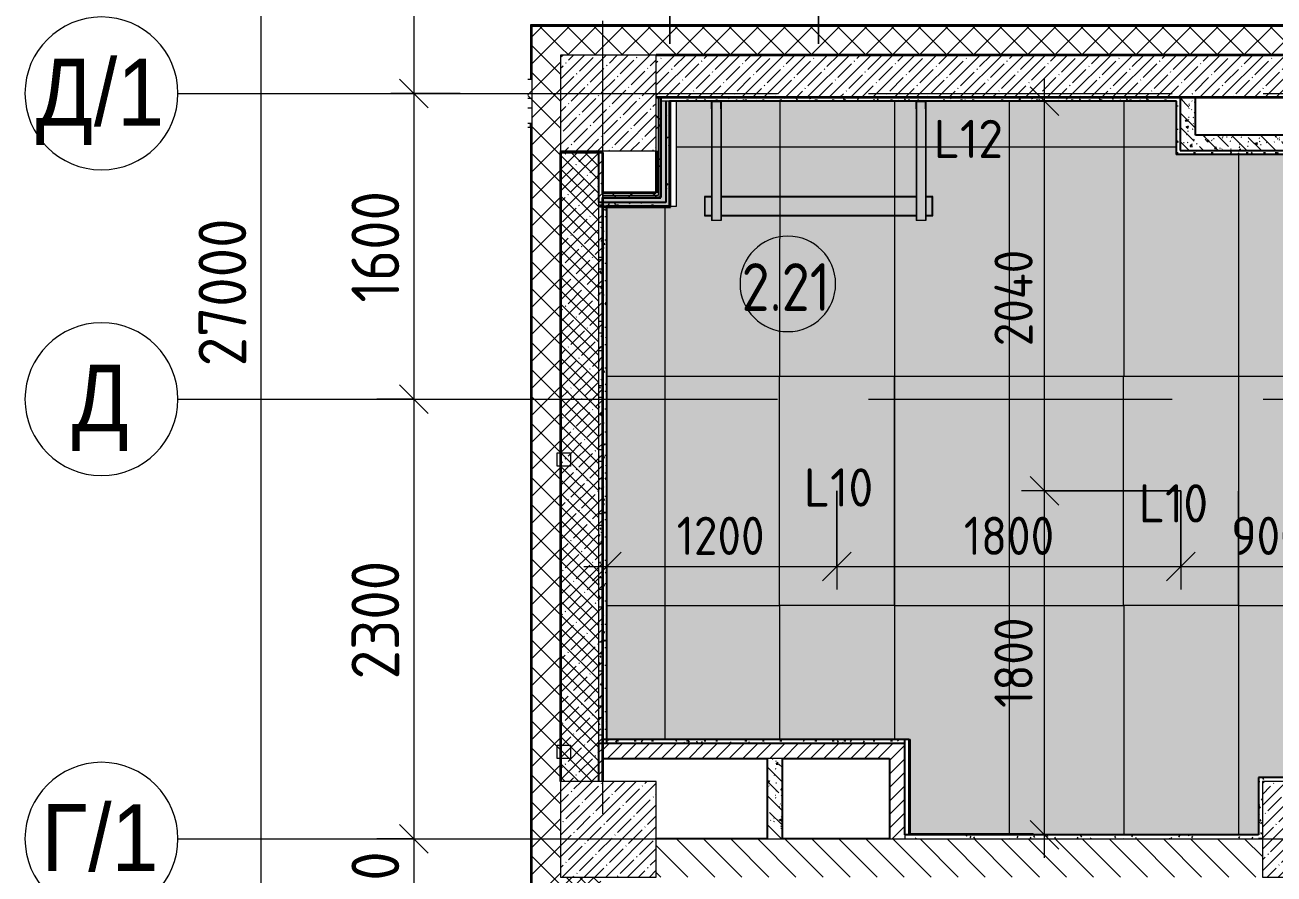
# Model space of a CAD drawing. Header units: millimetres. Extents: x -2911 to 185522, y -8553 to 29000.
# Drawn here: x -2911 to 3621, y 10916 to 15358 of the extents above; entities that cross this region are included whole.
import ezdxf

# ---------------------------------------------------------------- set-up
doc = ezdxf.new("R2010")
doc.units = ezdxf.units.MM
doc.linetypes.add('ADSK_Штрих_ш2 п1', pattern=[300, 200, -100])
doc.linetypes.add('Осевая', pattern=[3175, 635, -476.25, 1587.5, -476.25])
for name, color, linetype, lineweight in [('A-ANNO-DIMS', 7, 'Continuous', 9), ('A-ANNO-DIMS-100', 7, 'Continuous', 9), ('A-AREA-IDEN', 7, 'Continuous', 9), ('A-CLNG-PATT', 7, 'Continuous', 9), ('A-DETL-1', 7, 'ADSK_Штрих_ш2 п1', 9), ('A-GLAZ', 7, 'Continuous', 9), ('A-GLAZ-1', 7, 'Continuous', 13), ('A-WALL', 7, 'Continuous', 9), ('E-LITE-EQPM-IDEN', 7, 'Continuous', 9), ('I-WALL', 7, 'Continuous', 9), ('S-COLS', 7, 'Continuous', 9), ('Оси', 7, 'Continuous', 9), ('Оси-1', 7, 'Continuous', 20), ('Оси-2', 7, 'Осевая', 9)]:
    doc.layers.add(name, color=color, linetype=linetype, lineweight=lineweight)
for name, color, linetype, lineweight, true_color in [('A-ANNO-NOTE', 1, 'Continuous', 9, 0xff0000), ('A-CLNG-1', 7, 'Continuous', 9, 0xc0c0c0), ('A-WALL-1', 7, 'Continuous', 25, 0x3c3c3c), ('A-WALL-2', 7, 'Continuous', 13, 0x3c3c3c), ('A-WALL-3', 7, 'Continuous', 35, 0x3c3c3c), ('A-WALL-FNSH-1', 7, 'Continuous', 9, 0x3c3c3c), ('A-WALL-FNSH-2', 7, 'Continuous', 13, 0x3c3c3c), ('E-LITE-EQPM-1', 1, 'Continuous', 9, 0xff0000)]:
    doc.layers.add(name, color=color, linetype=linetype, lineweight=lineweight, true_color=true_color)
doc.styles.add('Arial', font='arial.ttf', dxfattribs={"width": 0.9, "height": 350})
doc.styles.add('GOST Common', font='GOST_Common.ttf', dxfattribs={"height": 200})
doc.styles.add('GOST Common_1', font='GOST_Common.ttf', dxfattribs={"width": 0.9, "height": 250})
doc.styles.add('ISOCPEUR', font='isocpeur.ttf', dxfattribs={"width": 0.9, "height": 250})
doc.styles.add('ISOCPEUR_2', font='isocpeur.ttf', dxfattribs={"width": 0.9, "height": 200})
doc.dimstyles.new('ISO-2_0_0_9К_Средний_округл2', dxfattribs={"dimscale": 304.8, "dimtxt": 199.196235, "dimasz": 0.492126, "dimexe": 0.393701, "dimexo": 0, "dimgap": 0, "dimtad": 1, "dimdec": 0, "dimrnd": 10, "dimzin": 0, "dimdsep": 46, "dimtxsty": 'ISOCPEUR_2', "dimblk1": 'OBLIQUE', "dimblk2": 'OBLIQUE', "dimsah": 1, "dimcen": 0.09, "dimdle": 0.393701, "dimazin": 0, "dimtfac": 1, "dimtdec": 4, "dimtix": 1, "dimtmove": 0, "dimatfit": 3, "dimfxl": 1, "dimtvp": 1, "dimtolj": 1, "dimtzin": 0, "dimarcsym": 2})
doc.dimstyles.new('ISO-2_5_0_9К_БОЛЬШОЙ', dxfattribs={"dimscale": 304.8, "dimtxt": 248.995294, "dimasz": 0.492126, "dimexe": 0.393701, "dimexo": 0.984252, "dimgap": 0, "dimtad": 1, "dimdec": 0, "dimrnd": 10, "dimzin": 0, "dimdsep": 46, "dimtxsty": 'ISOCPEUR', "dimblk1": 'OBLIQUE', "dimblk2": 'OBLIQUE', "dimsah": 1, "dimcen": 0.09, "dimdle": 0.393701, "dimazin": 0, "dimtfac": 1, "dimtdec": 4, "dimtix": 1, "dimtmove": 0, "dimatfit": 3, "dimfxl": 1, "dimtvp": 1, "dimtolj": 1, "dimtzin": 0, "dimarcsym": 2})
doc.dimstyles.new('ISO-2_5_0_9К_БОЛЬШОЙ_1', dxfattribs={"dimscale": 304.8, "dimtxt": 248.995294, "dimasz": 0.492126, "dimexe": 0.393701, "dimexo": 0.984252, "dimgap": 0, "dimtad": 1, "dimdec": 0, "dimrnd": 10, "dimzin": 0, "dimdsep": 46, "dimtxsty": 'ISOCPEUR', "dimblk1": 'OBLIQUE', "dimblk2": 'OBLIQUE', "dimsah": 1, "dimcen": 0.09, "dimdle": 0.393701, "dimazin": 0, "dimtfac": 1, "dimtdec": 4, "dimtix": 1, "dimtmove": 2, "dimatfit": 3, "dimfxl": 1, "dimtvp": 1, "dimtolj": 1, "dimtzin": 0, "dimarcsym": 2})
pattern_1 = [(45, (0, 0), (-57.02463, 57.02463), []), (45, (57.025, 0), (-57.02463, 57.02463), [100.806, -20.161, 3.353, -16.808])]
pattern_2 = [(45, (0, 0), (-70.7107, 70.7107), []), (135, (0, 0), (-70.7107, -70.7107), [])]
pattern_3 = [(45, (0, 0), (-35.35534, 35.35534), [])]
pattern_4 = [(135, (0, 0), (-75.43415, -75.43415), [106.68, -17.78, 3.556, -17.78]), (135, (0, 75.39), (-75.43415, -75.43415), []), (50, (0, 0), (127.5292, -11.1576), [13.335, -146.685]), (355, (0, 0), (-24.6697, 133.74), [10.668, -117.348]), (100.451, (10.63, -0.93), (102.8597, 122.5818), [11.333, -124.663]), (46.184, (0, 35.56), (189.7552, -29.4304), [20.002, -220.027]), (96.636, (15.81, 33.1), (166.1822, 173.1996), [17, -186.995]), (351.184, (0, 35.56), (166.184, 173.1976), [16.002, -176.022]), (21, (17.78, 26.67), (106.1303, -71.586), [13.335, -146.685]), (326, (17.78, 26.67), (43.2619, 128.9318), [10.668, -117.348]), (71.451, (26.62, 20.7), (149.392, 57.3451), [11.333, -124.663]), (37.5, (0, 0), (2.16223, 59.18836), [3.353, -112.573, 3.353, -115.773, -117.792]), (37.5, (0, 0), (2.16223, 59.18836), [-235.052, 3.353, -114.44]), (7.5, (0, 0), (46.77386, 70.12615), [3.353, -64.567, 3.353, -109.906, -44.894]), (7.5, (0, 0), (46.77386, 70.12615), [-181.178, 3.353, -41.542]), (327.5, (-39.65, 0), (94.91367, -4.0101), [3.353, -41.097, 3.353, -135.331, -184.023]), (327.5, (-39.65, 0), (94.91367, -4.0101), [-183.134, 3.353, -180.67]), (317.5, (-57.43, 0), (103.69057, 17.7988), [3.353, -54.432, 3.353, -88.748, -130.683]), (317.5, (-57.43, 0), (103.69057, 17.7988), [-149.885, 3.353, -127.33])]
pattern_5 = [(0, (0, 0), (121.92, 30.48), [10.058, -81.382, 10.058, -81.382, -487.68]), (0, (0, 0), (121.92, 30.48), [-182.88, 10.058, -172.822, 10.058, -81.382, -213.36]), (0, (0, 0), (121.92, 30.48), [-457.2, 10.058, -50.902, 10.058, -142.342]), (120, (45.72, 15.24), (-87.356454, 90.34582), [10.058, -81.382, 10.058, -81.382, -487.68]), (120, (45.72, 15.24), (-87.356454, 90.34582), [-182.88, 10.058, -172.822, 10.058, -81.382, -213.36]), (120, (45.72, 15.24), (-87.356454, 90.34582), [-457.2, 10.058, -50.902, 10.058, -142.342]), (240, (60.96, 76.2), (-34.563546, -120.82582), [10.058, -81.382, 10.058, -81.382, -487.68]), (240, (60.96, 76.2), (-34.563546, -120.82582), [-182.88, 10.058, -172.822, 10.058, -81.382, -213.36]), (240, (60.96, 76.2), (-34.563546, -120.82582), [-457.2, 10.058, -50.902, 10.058, -142.342])]
pattern_6 = [(45, (0, 0), (-106.066, 106.066), []), (135, (0, 0), (-106.066, -106.066), [])]

# ---------------------------------------------------------------- blocks, each defined once
blk = doc.blocks.new('BSC_Колонна _Прямоугольная - 500х500-V11-План расстановки осветительного оборудования 2 этажа в осях 1-12')
at = {"layer": 'S-COLS'}
h = blk.add_hatch(dxfattribs=at)
h.set_pattern_fill('FP_17', color=256, style=0, pattern_type=2)
h.set_pattern_definition([(45, (-140, -14950), (-57.02463, 57.02463), []), (45, (-82.975, -14950), (-57.02463, 57.02463), [100.806, -20.161, 3.353, -16.808])])
h.paths.add_polyline_path([(-250, -250), (250, -250), (250, 250), (-250, 250), (-250, -113.6)])
for p, q in [((250, 250), (-250, 250)), ((-250, 250), (-250, -250)), ((250, -250), (250, 250)), ((-250, -250), (250, -250))]:
    blk.add_line(p, q, dxfattribs=at)
blk = doc.blocks.new('BSC_Колонна _Прямоугольная - 500х500-V33-План расстановки осветительного оборудования 2 этажа в осях 1-12')
at = {"layer": 'S-COLS'}
h = blk.add_hatch(dxfattribs=at)
h.set_pattern_fill('FP_39', color=256, style=0, pattern_type=2)
h.set_pattern_definition([(45, (-3810, -11150), (-57.0246, 57.0246), []), (45, (-3752.975, -11150), (-57.0246, 57.0246), [100.806, -20.161, 3.353, -16.808])])
h.paths.add_polyline_path([(-250, -250), (250, -250), (250, 250), (-250, 250)])
for p, q in [((250, 250), (-250, 250)), ((-250, 250), (-250, -250)), ((250, -250), (250, 250)), ((-250, -250), (250, -250))]:
    blk.add_line(p, q, dxfattribs=at)
blk = doc.blocks.new('120_Окно_СКБ_1Ст - 120_Окно_СКБ_1Ст_1600х2500_h_ 2-22959204-План расстановки осветительного оборудования 2 этажа в осях 1-12')
at = {"layer": 'A-GLAZ-1'}
for p, q in [((-800, -127), (-800, -57)), ((-800, -57), (-730, -57)), ((-730, -57), (-730, -127)), ((730, -127), (730, -57)), ((730, -57), (800, -57)), ((800, -57), (800, -127)), ((-730, -127), (-800, -127)), ((800, -127), (730, -127))]:
    blk.add_line(p, q, dxfattribs=at)
blk = doc.blocks.new('BSC_Колонна _Прямоугольная - 500х500-V36-План расстановки осветительного оборудования 2 этажа в осях 1-12')
at = {"layer": 'S-COLS'}
h = blk.add_hatch(dxfattribs=at)
h.set_pattern_fill('FP_43', color=256, style=0, pattern_type=2)
h.set_pattern_definition([(45, (-140, -11150), (-57.0246, 57.0246), []), (45, (-82.975, -11150), (-57.0246, 57.0246), [100.806, -20.161, 3.353, -16.808])])
h.paths.add_polyline_path([(-250, -250), (250, -250), (250, 250), (-250, 250), (-250, 23.9)])
for p, q in [((250, 250), (-250, 250)), ((-250, 250), (-250, -250)), ((250, -250), (250, 250)), ((-250, -250), (250, -250))]:
    blk.add_line(p, q, dxfattribs=at)
blk = doc.blocks.new('E220 IP40 _школа доски 1195-100 IP40 аналог 1-36_ - V1-E0-00270-60000-4001839 _ V2-A0-PR00-00_2_0017_25 _Призма стандарт_-V47-План расстановки осветительного оборудования 2 этажа в осях 1-12')
at = {"layer": 'E-LITE-EQPM-1'}
for p, q in [((679.4, 14920), (679.4, 14959)), ((681.4, 14958), (681.4, 14920)), ((681.4, 14958), (727.4, 14958)), ((727.4, 14920), (727.4, 14958)), ((729.4, 14959), (729.4, 14920)), ((1749.4, 14920), (1749.4, 14959)), ((1751.4, 14958), (1751.4, 14920)), ((1751.4, 14958), (1797.4, 14958)), ((1797.4, 14920), (1797.4, 14958)), ((1799.4, 14959), (1799.4, 14920)), ((679.4, 14920), (679.4, 14335)), ((679.4, 14920), (681.4, 14920)), ((681.4, 14920), (681.4, 14335)), ((727.4, 14920), (727.4, 14335)), ((727.4, 14920), (729.4, 14920)), ((729.4, 14920), (729.4, 14335)), ((1749.4, 14920), (1749.4, 14335)), ((1749.4, 14920), (1751.4, 14920)), ((1751.4, 14920), (1751.4, 14335)), ((1797.4, 14920), (1797.4, 14335)), ((1797.4, 14920), (1799.4, 14920)), ((1799.4, 14920), (1799.4, 14335)), ((679.4, 14460), (641.9, 14460)), ((641.9, 14460), (641.9, 14360)), ((679.4, 14458), (644.9, 14458)), ((644.9, 14458), (644.9, 14362)), ((644.9, 14362), (644.9, 14458)), ((644.9, 14458), (679.4, 14458)), ((1749.4, 14460), (729.4, 14460)), ((1749.4, 14458), (729.4, 14458)), ((729.4, 14458), (1749.4, 14458)), ((1836.9, 14460), (1799.4, 14460)), ((1833.9, 14458), (1799.4, 14458)), ((1799.4, 14458), (1833.9, 14458)), ((1833.9, 14362), (1833.9, 14458)), ((1833.9, 14458), (1833.9, 14362)), ((1836.9, 14360), (1836.9, 14460)), ((641.9, 14360), (679.4, 14360)), ((644.9, 14362), (679.4, 14362)), ((679.4, 14362), (644.9, 14362)), ((681.4, 14335), (679.4, 14335)), ((727.4, 14335), (681.4, 14335)), ((729.4, 14335), (727.4, 14335)), ((729.4, 14362), (1749.4, 14362)), ((1749.4, 14362), (729.4, 14362)), ((729.4, 14360), (1749.4, 14360)), ((1751.4, 14335), (1749.4, 14335)), ((1797.4, 14335), (1751.4, 14335)), ((1799.4, 14335), (1797.4, 14335)), ((1799.4, 14362), (1833.9, 14362)), ((1833.9, 14362), (1799.4, 14362)), ((1799.4, 14360), (1836.9, 14360))]:
    blk.add_line(p, q, dxfattribs=at)
blk = doc.blocks.new('Ось сетки - D8-29747960-План расстановки осветительного оборудования 2 этажа в осях 1-12')
at = {"layer": 'Оси-1'}
for start, end in [(360, 180), (180, 360)]:
    blk.add_arc((0, 0), 4, start, end, dxfattribs=at)
blk = doc.blocks.new('DIMBLOCK16-План расстановки осветительного оборудования 2 этажа в осях 1-12')
at = {"layer": 'A-ANNO-DIMS-100', "lineweight": 20}
for p, q in [((-877.2, 17000), (-952.2, 17075)), ((-877.2, 17000), (-802.2, 16925)), ((-877.2, 15000), (-952.2, 15075)), ((-877.2, 15000), (-802.2, 14925))]:
    blk.add_line(p, q, dxfattribs=at)
at = {"layer": 'A-ANNO-DIMS-100'}
for p, q in [((-1071.2, 17000), (-757.2, 17000)), ((-877.2, 17000), (-1071.2, 17000)), ((-877.2, 17000), (-877.2, 15000)), ((-635.9, 15000), (-997.2, 15000)), ((-877.2, 15000), (-635.9, 15000))]:
    blk.add_line(p, q, dxfattribs=at)
at = {"layer": 'A-ANNO-DIMS-100', "color": 0, "insert": (-1203.8, 15684), "char_height": 250, "width": 758.478, "attachment_point": 1, "rotation": 90, "line_spacing_factor": 1.149209, "style": 'ISOCPEUR'}
blk.add_mtext('2000', dxfattribs=at)
blk = doc.blocks.new('_Oblique')
at = {"color": 0, "linetype": 'ByBlock', "lineweight": -2}
blk.add_line((-0.5, -0.5), (0.5, 0.5), dxfattribs=at)
blk = doc.blocks.new('DIMBLOCK17-План расстановки осветительного оборудования 2 этажа в осях 1-12')
at = {"layer": 'A-ANNO-DIMS-100', "lineweight": 20}
for p, q in [((-877.2, 15000), (-952.2, 15075)), ((-877.2, 15000), (-802.2, 14925)), ((-877.2, 13400), (-952.2, 13475)), ((-877.2, 13400), (-802.2, 13325))]:
    blk.add_line(p, q, dxfattribs=at)
at = {"layer": 'A-ANNO-DIMS-100'}
for p, q in [((-635.9, 15000), (-997.2, 15000)), ((-877.2, 15000), (-877.2, 13400)), ((-877.2, 15000), (-635.9, 15000)), ((-1071.2, 13400), (-757.2, 13400)), ((-877.2, 13400), (-1071.2, 13400))]:
    blk.add_line(p, q, dxfattribs=at)
at = {"layer": 'A-ANNO-DIMS-100', "color": 0, "insert": (-1203.8, 13905.5), "char_height": 250, "width": 706.764, "attachment_point": 1, "rotation": 90, "line_spacing_factor": 1.149209, "style": 'ISOCPEUR'}
blk.add_mtext('1600', dxfattribs=at)
blk = doc.blocks.new('DIMBLOCK18-План расстановки осветительного оборудования 2 этажа в осях 1-12')
at = {"layer": 'A-ANNO-DIMS-100', "lineweight": 20}
for p, q in [((-877.2, 11100), (-952.2, 11175)), ((-877.2, 11100), (-802.2, 11025)), ((-877.2, 10500), (-952.2, 10575)), ((-877.2, 10500), (-802.2, 10425))]:
    blk.add_line(p, q, dxfattribs=at)
at = {"layer": 'A-ANNO-DIMS-100'}
for p, q in [((-1071.2, 11100), (-757.2, 11100)), ((-877.2, 11100), (-1071.2, 11100)), ((-877.2, 11100), (-877.2, 10500)), ((-774.2, 10500), (-997.2, 10500)), ((-877.2, 10500), (-774.2, 10500))]:
    blk.add_line(p, q, dxfattribs=at)
at = {"layer": 'A-ANNO-DIMS-100', "color": 0, "insert": (-1203.8, 10563), "char_height": 250, "width": 568.858, "attachment_point": 1, "rotation": 90, "line_spacing_factor": 1.149209, "style": 'ISOCPEUR'}
blk.add_mtext('600', dxfattribs=at)
blk = doc.blocks.new('DIMBLOCK22-План расстановки осветительного оборудования 2 этажа в осях 1-12')
at = {"layer": 'A-ANNO-DIMS-100'}
for p, q in [((-1677.2, 27120), (-1677.2, -120)), ((-1871.2, 27000), (-1557.2, 27000)), ((-1677.2, 27000), (-1871.2, 27000)), ((-1871.2, 0), (-1557.2, 0)), ((-1677.2, 0), (-1871.2, 0))]:
    blk.add_line(p, q, dxfattribs=at)
at = {"layer": 'A-ANNO-DIMS-100', "lineweight": 20}
for p, q in [((-1677.2, 27000), (-1752.2, 27075)), ((-1677.2, 27000), (-1602.2, 26925)), ((-1677.2, 0), (-1752.2, 75)), ((-1677.2, 0), (-1602.2, -75))]:
    blk.add_line(p, q, dxfattribs=at)
at = {"layer": 'A-ANNO-DIMS-100', "color": 0, "insert": (-2003.8, 13572), "char_height": 250, "width": 948.097, "attachment_point": 1, "rotation": 90, "line_spacing_factor": 1.149209, "style": 'ISOCPEUR'}
blk.add_mtext('27000', dxfattribs=at)
blk = doc.blocks.new('Марка_Помещения - Номер-25198446-План расстановки осветительного оборудования 2 этажа в осях 1-12')
at = {"layer": 'A-AREA-IDEN'}
for start, end in [(360, 180), (180, 360)]:
    blk.add_arc((0, 0), 2.5, start, end, dxfattribs=at)
blk = doc.blocks.new('DIMBLOCK84-План расстановки осветительного оборудования 2 этажа в осях 1-12')
at = {"layer": 'A-ANNO-DIMS-100'}
for p, q in [((461, 15259), (461, 15652.7)), ((1239.4, 15260), (1239.4, 15652.7)), ((341, 15532.7), (1359.4, 15532.7)), ((461, 15532.7), (461, 15259)), ((1239.4, 15532.7), (1239.4, 15260))]:
    blk.add_line(p, q, dxfattribs=at)
at = {"layer": 'A-ANNO-DIMS-100', "lineweight": 20}
for p, q in [((461, 15532.7), (536, 15607.7)), ((1239.4, 15532.7), (1314.4, 15607.7)), ((461, 15532.7), (386, 15457.7)), ((1239.4, 15532.7), (1164.4, 15457.7))]:
    blk.add_line(p, q, dxfattribs=at)
at = {"layer": 'A-ANNO-DIMS-100', "color": 0, "insert": (613.2, 15859.3), "char_height": 250, "width": 568.858, "attachment_point": 1, "line_spacing_factor": 1.149209, "style": 'ISOCPEUR'}
blk.add_mtext('780', dxfattribs=at)
blk = doc.blocks.new('DIMBLOCK115-План расстановки осветительного оборудования 2 этажа в осях 1-12')
at = {"layer": 'A-ANNO-DIMS-100', "lineweight": 20}
for p, q in [((-877.2, 13400), (-952.2, 13475)), ((-877.2, 13400), (-802.2, 13325)), ((-877.2, 11100), (-952.2, 11175)), ((-877.2, 11100), (-802.2, 11025))]:
    blk.add_line(p, q, dxfattribs=at)
at = {"layer": 'A-ANNO-DIMS-100'}
for p, q in [((-877.2, 13520), (-877.2, 10980)), ((-1071.2, 13400), (-757.2, 13400)), ((-877.2, 13400), (-1071.2, 13400)), ((-1071.2, 11100), (-757.2, 11100)), ((-877.2, 11100), (-1071.2, 11100))]:
    blk.add_line(p, q, dxfattribs=at)
at = {"layer": 'A-ANNO-DIMS-100', "color": 0, "insert": (-1203.8, 11934), "char_height": 250, "width": 758.478, "attachment_point": 1, "rotation": 90, "line_spacing_factor": 1.149209, "style": 'ISOCPEUR'}
blk.add_mtext('2300', dxfattribs=at)
blk = doc.blocks.new('DIMBLOCK146-План расстановки осветительного оборудования 2 этажа в осях 1-12')
at = {"layer": 'A-ANNO-DIMS-100', "lineweight": 20}
for p, q in [((2420, 12920), (2345, 12995)), ((2420, 12920), (2495, 12845)), ((2420, 11121), (2345, 11196)), ((2420, 11121), (2495, 11046))]:
    blk.add_line(p, q, dxfattribs=at)
at = {"layer": 'A-ANNO-DIMS-100'}
for p, q in [((3134.2, 12920), (2300, 12920)), ((2420, 11001), (2420, 12920)), ((2420, 12920), (3134.2, 12920)), ((2313.9, 11121), (2540, 11121)), ((2420, 11121), (2313.9, 11121))]:
    blk.add_line(p, q, dxfattribs=at)
at = {"layer": 'A-ANNO-DIMS-100', "color": 0, "insert": (2158.7, 11784.9), "char_height": 200, "width": 565.411, "attachment_point": 1, "rotation": 90, "line_spacing_factor": 1.149209, "style": 'ISOCPEUR_2'}
blk.add_mtext('1800', dxfattribs=at)
blk = doc.blocks.new('DIMBLOCK147-План расстановки осветительного оборудования 2 этажа в осях 1-12')
at = {"layer": 'A-ANNO-DIMS-100', "lineweight": 20}
for p, q in [((2420, 14959), (2345, 15034)), ((2420, 14959), (2495, 14884)), ((2420, 12920), (2345, 12995)), ((2420, 12920), (2495, 12845))]:
    blk.add_line(p, q, dxfattribs=at)
at = {"layer": 'A-ANNO-DIMS-100'}
for p, q in [((2420, 12920), (2420, 15079)), ((2313.9, 14959), (2540, 14959)), ((2420, 14959), (2313.9, 14959)), ((3134.2, 12920), (2300, 12920)), ((2420, 12920), (3134.2, 12920))]:
    blk.add_line(p, q, dxfattribs=at)
at = {"layer": 'A-ANNO-DIMS-100', "color": 0, "insert": (2158.7, 13677.1), "char_height": 200, "width": 629.767, "attachment_point": 1, "rotation": 90, "line_spacing_factor": 1.149209, "style": 'ISOCPEUR_2'}
blk.add_mtext('2040', dxfattribs=at)
blk = doc.blocks.new('DIMBLOCK148-План расстановки осветительного оборудования 2 этажа в осях 1-12')
at = {"layer": 'A-ANNO-DIMS-100'}
for p, q in [((1334.2, 12920), (1334.2, 12403.9)), ((1334.2, 12523.9), (1334.2, 12920)), ((131, 12630), (131, 12403.9)), ((131, 12523.9), (131, 12630)), ((11, 12523.9), (1334.2, 12523.9))]:
    blk.add_line(p, q, dxfattribs=at)
at = {"layer": 'A-ANNO-DIMS-100', "lineweight": 20}
for p, q in [((131, 12523.9), (206, 12598.9)), ((1334.2, 12523.9), (1409.2, 12598.9)), ((131, 12523.9), (56, 12448.9)), ((1334.2, 12523.9), (1259.2, 12448.9))]:
    blk.add_line(p, q, dxfattribs=at)
at = {"layer": 'A-ANNO-DIMS-100', "color": 0, "insert": (497, 12785.2), "char_height": 200, "width": 565.411, "attachment_point": 1, "line_spacing_factor": 1.149209, "style": 'ISOCPEUR_2'}
blk.add_mtext('1200', dxfattribs=at)
blk = doc.blocks.new('DIMBLOCK149-План расстановки осветительного оборудования 2 этажа в осях 1-12')
at = {"layer": 'A-ANNO-DIMS-100'}
for p, q in [((1334.2, 12920), (1334.2, 12403.9)), ((1334.2, 12523.9), (1334.2, 12920)), ((3134.2, 12920), (3134.2, 12403.9)), ((3134.2, 12523.9), (3134.2, 12920)), ((1334.2, 12523.9), (3134.2, 12523.9))]:
    blk.add_line(p, q, dxfattribs=at)
at = {"layer": 'A-ANNO-DIMS-100', "lineweight": 20}
for p, q in [((1334.2, 12523.9), (1409.2, 12598.9)), ((3134.2, 12523.9), (3209.2, 12598.9)), ((1334.2, 12523.9), (1259.2, 12448.9)), ((3134.2, 12523.9), (3059.2, 12448.9))]:
    blk.add_line(p, q, dxfattribs=at)
at = {"layer": 'A-ANNO-DIMS-100', "color": 0, "insert": (1998.6, 12785.2), "char_height": 200, "width": 565.411, "attachment_point": 1, "line_spacing_factor": 1.149209, "style": 'ISOCPEUR_2'}
blk.add_mtext('1800', dxfattribs=at)
blk = doc.blocks.new('DIMBLOCK150-План расстановки осветительного оборудования 2 этажа в осях 1-12')
at = {"layer": 'A-ANNO-DIMS-100'}
for p, q in [((3134.2, 12920), (3134.2, 12403.9)), ((3134.2, 12523.9), (3134.2, 12920)), ((4039, 12630), (4039, 12403.9)), ((4039, 12523.9), (4039, 12630)), ((3134.2, 12523.9), (4159, 12523.9))]:
    blk.add_line(p, q, dxfattribs=at)
at = {"layer": 'A-ANNO-DIMS-100', "lineweight": 20}
for p, q in [((3134.2, 12523.9), (3209.2, 12598.9)), ((4039, 12523.9), (4114, 12598.9)), ((3134.2, 12523.9), (3059.2, 12448.9)), ((4039, 12523.9), (3964, 12448.9))]:
    blk.add_line(p, q, dxfattribs=at)
at = {"layer": 'A-ANNO-DIMS-100', "color": 0, "insert": (3397, 12785.2), "char_height": 200, "width": 455.087, "attachment_point": 1, "line_spacing_factor": 1.149209, "style": 'ISOCPEUR_2'}
blk.add_mtext('900', dxfattribs=at)

msp = doc.modelspace()

# ---------------------------------------------------------------- hatches: boundary and pattern name
at = {"layer": 'A-ANNO-NOTE'}
for points in [[(3374.0493, 11121), (3539, 11121), (3539, 11421), (4039, 11421), (4039, 14679.7038), (3109, 14679.7038), (3109, 14959), (494, 14959), (494, 14409), (465, 14409), (465, 14405), (131, 14405), (131, 11621), (1711, 11621), (1711, 11121), (2155.5947, 11121)], [(1034.1864, 12319.9547), (1034.1864, 13520.5601), (1634.1864, 13520.5601), (1634.1864, 12319.9547)], [(2834.1864, 12319.9547), (2834.1864, 13520.5601), (3434.1864, 13520.5601), (3434.1864, 12319.9547), (3374.0493, 12319.9547)]]:
    msp.add_hatch(color=256, dxfattribs=at).paths.add_polyline_path(points)
at = {"layer": 'A-CLNG-PATT'}
h = msp.add_hatch(dxfattribs=at)
h.set_pattern_fill('FP_57', color=256, style=0, pattern_type=2)
h.set_pattern_definition([(89.995, (4036.85, 14720.3), (-600, 0.05), []), (179.995, (4036.8, 14720.3), (-0.1, -1200), [])])
h.paths.add_polyline_path([(3374.0493, 11121), (3539, 11121), (3539, 11421), (4039, 11421), (4039, 14679.7038), (3109, 14679.7038), (3109, 14959), (494, 14959), (494, 14409), (465, 14409), (465, 14405), (131, 14405), (131, 11621), (1711, 11621), (1711, 11121), (2155.5947, 11121)])
h.paths.add_polyline_path([(2834.1864, 12319.9547), (2834.1864, 13520.5601), (3434.1864, 13520.5601), (3434.1864, 12319.9547), (3374.0493, 12319.9547)])
h.paths.add_polyline_path([(1034.1864, 12319.9547), (1034.1864, 13520.5601), (1634.1864, 13520.5601), (1634.1864, 12319.9547)])
at = {"layer": 'A-WALL'}
h = msp.add_hatch(dxfattribs=at)
h.set_pattern_fill('FP_12', color=256, style=0, pattern_type=2)
h.set_pattern_definition(pattern_2)
h.paths.add_polyline_path([(-110, -100), (-110, 15350), (-260, 15350), (-260, -100)])
h = msp.add_hatch(dxfattribs=at)
h.set_pattern_fill('FP_12', color=256, style=0, pattern_type=2)
h.set_pattern_definition(pattern_2)
h.paths.add_polyline_path([(4052, 15200), (4052, 15350), (-110, 15350), (-110, 15200), (3374.0493, 15200)])
h = msp.add_hatch(dxfattribs=at)
h.set_pattern_fill('FP_12', color=256, style=0, pattern_type=2)
h.set_pattern_definition(pattern_2)
h.paths.add_polyline_path([(-281.3146, 14973), (-260, 14973), (-260, 15073), (-281.3146, 15073), (-281.3146, 14973.6361)])
h = msp.add_hatch(dxfattribs=at)
h.set_pattern_fill('FP_12', color=256, style=0, pattern_type=2)
h.set_pattern_definition(pattern_2)
h.paths.add_polyline_path([(-268, 14923), (-260, 14923), (-260, 14973), (-281.3146, 14973), (-281.3146, 14923)])
h = msp.add_hatch(dxfattribs=at)
h.set_pattern_fill('FP_14', color=256, style=0, pattern_type=2)
h.set_pattern_definition([(135, (0, 0), (-35.35534, -35.35534), [])])
h.paths.add_polyline_path([(90, 7900), (90, 10900), (-110, 10900), (-110, 7900)])
h.paths.add_polyline_path([(90, 11400), (90, 14700), (-110, 14700), (-110, 11400), (79.1892, 11400)])
at = {"layer": 'I-WALL'}
h = msp.add_hatch(dxfattribs=at)
h.set_pattern_fill('FP_13', color=256, style=0, pattern_type=2)
h.set_pattern_definition(pattern_1)
h.paths.add_polyline_path([(4060, 14980), (4060, 15200), (390, 15200), (390, 14980), (3374.0493, 14980)])
h = msp.add_hatch(dxfattribs=at)
h.set_pattern_fill('FP_49', color=256, style=0, pattern_type=2)
h.set_pattern_definition(pattern_6)
h.paths.add_polyline_path([(402.5, 14467.5), (402.5, 14980), (390, 14980), (390, 14467.5)])
h = msp.add_hatch(dxfattribs=at)
h.set_pattern_fill('FP_49', color=256, style=0, pattern_type=2)
h.set_pattern_definition(pattern_6)
h.paths.add_polyline_path([(402.5, 14455), (415, 14455), (415, 14980), (402.5, 14980), (402.5, 14467.5)])
h = msp.add_hatch(dxfattribs=at)
h.set_pattern_fill('FP_48', color=256, style=0, pattern_type=2)
h.set_pattern_definition(pattern_5)
h.paths.add_polyline_path([(3110, 14960), (3110, 14980), (415, 14980), (415, 14960), (2155.5947, 14960)])
for points in [[(415, 14405), (465, 14405), (465, 14960), (415, 14960), (415, 14455)], [(402.5, 14405), (415, 14405), (415, 14455), (110, 14455), (110, 14405), (390, 14405)]]:
    msp.add_hatch(color=256, dxfattribs=at).paths.add_polyline_path(points)
h = msp.add_hatch(dxfattribs=at)
h.set_pattern_fill('FP_48', color=256, style=0, pattern_type=2)
h.set_pattern_definition(pattern_5)
h.paths.add_polyline_path([(440, 14430), (460, 14430), (460, 14960), (440, 14960), (440, 14836.4446)])
h = msp.add_hatch(dxfattribs=at)
h.set_pattern_fill('FP_48', color=256, style=0, pattern_type=2)
h.set_pattern_definition(pattern_5)
h.paths.add_polyline_path([(3110, 14680.7038), (3130, 14680.7038), (3130, 14980), (3110, 14980), (3110, 14836.4446)])
h = msp.add_hatch(dxfattribs=at)
h.set_pattern_fill('FP_22', color=256, style=0, pattern_type=2)
h.set_pattern_definition(pattern_4)
h.paths.add_polyline_path([(3210, 14700.7038), (3210, 14980), (3130, 14980), (3130, 14700.7038)])
h = msp.add_hatch(dxfattribs=at)
h.set_pattern_fill('FP_22', color=256, style=0, pattern_type=2)
h.set_pattern_definition(pattern_4)
h.paths.add_polyline_path([(4060, 14700.7038), (4060, 14780.7038), (3210, 14780.7038), (3210, 14700.7038), (3374.0493, 14700.7038)])
h = msp.add_hatch(dxfattribs=at)
h.set_pattern_fill('FP_48', color=256, style=0, pattern_type=2)
h.set_pattern_definition(pattern_5)
h.paths.add_polyline_path([(4040, 14680.7038), (4060, 14680.7038), (4060, 14700.7038), (3130, 14700.7038), (3130, 14680.7038), (3374.0493, 14680.7038)])
h = msp.add_hatch(dxfattribs=at)
h.set_pattern_fill('FP_13', color=256, style=0, pattern_type=2)
h.set_pattern_definition(pattern_1)
h.paths.add_polyline_path([(110, 7900), (110, 10900), (-110, 10900), (-110, 7900)])
h.paths.add_polyline_path([(-110, 11400), (110, 11400), (110, 14690), (-110, 14690), (-110, 11697.1012)])
h = msp.add_hatch(dxfattribs=at)
h.set_pattern_fill('FP_49', color=256, style=0, pattern_type=2)
h.set_pattern_definition(pattern_6)
h.paths.add_polyline_path([(110, 14467.5), (390, 14467.5), (390, 14480), (110, 14480)])
h = msp.add_hatch(dxfattribs=at)
h.set_pattern_fill('FP_49', color=256, style=0, pattern_type=2)
h.set_pattern_definition(pattern_6)
h.paths.add_polyline_path([(110, 14455), (402.5, 14455), (402.5, 14467.5), (110, 14467.5)])
h = msp.add_hatch(dxfattribs=at)
h.set_pattern_fill('FP_48', color=256, style=0, pattern_type=2)
h.set_pattern_definition(pattern_5)
h.paths.add_polyline_path([(130, 11600), (130, 14430), (90, 14430), (90, 11600), (110, 11600)])
h = msp.add_hatch(dxfattribs=at)
h.set_pattern_fill('FP_48', color=256, style=0, pattern_type=2)
h.set_pattern_definition(pattern_5)
h.paths.add_polyline_path([(171.0067, 14410), (460, 14410), (460, 14430), (130, 14430), (130, 14410)])
h = msp.add_hatch(dxfattribs=at)
h.set_pattern_fill('FP_48', color=256, style=0, pattern_type=2)
h.set_pattern_definition(pattern_5)
h.paths.add_polyline_path([(1690, 11600), (1690, 11620), (110, 11620), (110, 11600), (937.14, 11600)])
h = msp.add_hatch(dxfattribs=at)
h.set_pattern_fill('FP_21', color=256, style=0, pattern_type=2)
h.set_pattern_definition(pattern_3)
h.paths.add_polyline_path([(1610, 11520), (1690, 11520), (1690, 11600), (110, 11600), (110, 11520), (1050, 11520)])
h = msp.add_hatch(dxfattribs=at)
h.set_pattern_fill('FP_22', color=256, style=0, pattern_type=2)
h.set_pattern_definition(pattern_4)
h.paths.add_polyline_path([(1050, 11100), (1050, 11520), (970, 11520), (970, 11100)])
h = msp.add_hatch(dxfattribs=at)
h.set_pattern_fill('FP_21', color=256, style=0, pattern_type=2)
h.set_pattern_definition(pattern_3)
h.paths.add_polyline_path([(1690, 11100), (1690, 11520), (1610, 11520), (1610, 11100)])
h = msp.add_hatch(dxfattribs=at)
h.set_pattern_fill('FP_48', color=256, style=0, pattern_type=2)
h.set_pattern_definition(pattern_5)
h.paths.add_polyline_path([(3560, 11100), (3560, 11420), (3540, 11420), (3540, 11100)])
h = msp.add_hatch(dxfattribs=at)
h.set_pattern_fill('FP_48', color=256, style=0, pattern_type=2)
h.set_pattern_definition(pattern_5)
h.paths.add_polyline_path([(3560, 11400), (4040, 11400), (4039, 11420), (3560, 11420)])
h = msp.add_hatch(dxfattribs=at)
h.set_pattern_fill('FP_48', color=256, style=0, pattern_type=2)
h.set_pattern_definition(pattern_5)
h.paths.add_polyline_path([(3540, 11100), (3540, 11120), (1690, 11120), (1690, 11100), (3374.0493, 11100)])
h = msp.add_hatch(dxfattribs=at)
h.set_pattern_fill('FP_11', color=256, style=0, pattern_type=2)
h.set_pattern_definition([(135, (0, 0), (-70.7107, -70.7107), [])])
h.paths.add_polyline_path([(3374.0493, 10900), (3560, 10900), (3560, 11100), (390, 11100), (390, 10900), (2155.5947, 10900)])

# ---------------------------------------------------------------- linework, layer by layer
at = {"layer": 'A-ANNO-NOTE'}
for p, q in [((3109, 14959), (494, 14959)), ((494, 14959), (494, 14409)), ((3109, 14679.7038), (3109, 14959)), ((4039, 14679.7038), (3109, 14679.7038)), ((465, 14405), (131, 14405)), ((131, 14405), (131, 11621)), ((494, 14409), (465, 14409)), ((465, 14409), (465, 14405)), ((1034.1556, 12320.0243), (1034.2526, 13520.0243)), ((1034.1864, 12319.9547), (1034.1864, 13520.5601)), ((1034.1864, 13520.5601), (1634.1864, 13520.5601)), ((1034.2526, 13520.0243), (1634.2525, 13519.9758)), ((1634.2525, 13519.9758), (1634.1556, 12319.9758)), ((1634.1864, 13520.5601), (1634.1864, 12319.9547)), ((2834.1556, 12320.0243), (2834.2525, 13520.0243)), ((2834.1864, 12319.9547), (2834.1864, 13520.5601)), ((2834.1864, 13520.5601), (3434.1864, 13520.5601)), ((2834.2525, 13520.0243), (3434.2525, 13519.9758)), ((3434.2525, 13519.9758), (3434.1556, 12319.9758)), ((3434.1864, 13520.5601), (3434.1864, 12319.9547)), ((1634.1556, 12319.9758), (1034.1556, 12320.0243)), ((1634.1864, 12319.9547), (1034.1864, 12319.9547)), ((3434.1556, 12319.9758), (2834.1556, 12320.0243)), ((3374.0493, 12319.9547), (2834.1864, 12319.9547)), ((3434.1864, 12319.9547), (3374.0493, 12319.9547)), ((131, 11621), (1711, 11621)), ((1711, 11621), (1711, 11121)), ((3539, 11121), (3539, 11421)), ((3539, 11421), (4039, 11421)), ((1711, 11121), (2155.5947, 11121)), ((2155.5947, 11121), (3374.0493, 11121)), ((3374.0493, 11121), (3539, 11121))]:
    msp.add_line(p, q, dxfattribs=at)
at = {"layer": 'A-CLNG-1'}
for p, q in [((494, 14959), (494, 14409)), ((494, 14409), (465, 14409)), ((1034.1864, 12319.9547), (1034.1864, 13520.5601)), ((1034.1864, 13520.5601), (1634.1864, 13520.5601)), ((1634.1864, 13520.5601), (1634.1864, 12319.9547)), ((2834.1864, 12319.9547), (2834.1864, 13520.5601)), ((2834.1864, 13520.5601), (3434.1864, 13520.5601)), ((3434.1864, 13520.5601), (3434.1864, 12319.9547)), ((1634.1864, 12319.9547), (1034.1864, 12319.9547)), ((3434.1864, 12319.9547), (2834.1864, 12319.9547))]:
    msp.add_line(p, q, dxfattribs=at)
at = {"layer": 'A-DETL-1'}
msp.add_line((886.7526, 13520.5601), (1946.7526, 13520.5601), dxfattribs=at)
at = {"layer": 'A-WALL'}
for p, q in [((4052, 15350), (-260, 15350)), ((-260, 15350), (-260, -250)), ((-263, 15073), (-260, 15073)), ((-260, 14973), (-281.3146, 14973)), ((402.5, 14467.5), (402.5, 14980)), ((460, 14960), (415, 14960)), ((-260, 14923), (-281.3146, 14923)), ((-268, 14823), (-268, 14843)), ((-263, 14843), (-260, 14843)), ((110, 14480), (110, 14455)), ((110, 14467.5), (402.5, 14467.5)), ((90, 11600), (90, 14430)), ((1050, 11520), (970, 11520)), ((1690, 11120), (1690, 11100)), ((970, 11100), (1050, 11100)), ((1610, 11100), (3540, 11100))]:
    msp.add_line(p, q, dxfattribs=at)
at = {"layer": 'A-WALL-1'}
for p, q in [((440, 14960), (440, 14430)), ((3110, 14960), (460, 14960)), ((460, 14410), (460, 14960)), ((465, 14405), (465, 14960)), ((3110, 14680.7038), (3110, 14960)), ((3130, 14980), (3130, 14700.7038)), ((3210, 14780.7038), (3210, 14980)), ((4060, 14780.7038), (3210, 14780.7038)), ((-110, 14700), (-110, 11400)), ((90, 14430), (90, 14700)), ((3130, 14700.7038), (4060, 14700.7038)), ((4040, 14680.7038), (3110, 14680.7038)), ((440, 14430), (90, 14430)), ((110, 14405), (465, 14405)), ((130, 14410), (130, 11600)), ((460, 14410), (130, 14410)), ((90, 11400), (90, 11600)), ((90, 11600), (1690, 11600)), ((1690, 11620), (110, 11620)), ((1690, 11120), (1690, 11620)), ((110, 11520), (970, 11520)), ((970, 11520), (970, 11100)), ((1050, 11520), (1610, 11520)), ((1050, 11100), (1050, 11520)), ((1610, 11520), (1610, 11100)), ((4040, 11420), (3540, 11420)), ((3540, 11420), (3540, 11120)), ((3540, 11120), (1690, 11120)), ((970, 11100), (390, 11100)), ((1610, 11100), (1050, 11100)), ((3560, 11100), (3540, 11100))]:
    msp.add_line(p, q, dxfattribs=at)
at = {"layer": 'A-WALL-2'}
for p, q in [((-263, 15073), (-281.3146, 15073)), ((-263, 14843), (-281.3146, 14843))]:
    msp.add_line(p, q, dxfattribs=at)
at = {"layer": 'A-WALL-3'}
for p, q in [((4060, 15200), (390, 15200)), ((390, 14980), (4060, 14980)), ((415, 14455), (415, 14980)), ((390, 14700), (390, 14480)), ((-110, 14690), (-110, 11400)), ((110, 14690), (-110, 14690)), ((110, 14480), (110, 14690)), ((390, 14480), (110, 14480)), ((110, 11400), (110, 14455)), ((110, 14455), (415, 14455))]:
    msp.add_line(p, q, dxfattribs=at)
at = {"layer": 'A-WALL-FNSH-1'}
for p, q in [((4060, 15358), (-268, 15358)), ((-268, 15358), (-268, 15073)), ((-281.3146, 14823), (-268, 14823)), ((-268, 14823), (-268, -258))]:
    msp.add_line(p, q, dxfattribs=at)
at = {"layer": 'A-WALL-FNSH-2'}
for p, q in [((4055, 15353), (-263, 15353)), ((-263, 15353), (-263, 15073)), ((3109, 14959), (460, 14959)), ((461, 14409), (461, 14959)), ((3109, 14959), (3109, 14679.7038)), ((-263, 14843), (-263, -253)), ((3109, 14679.7038), (4039, 14679.7038)), ((130, 14410), (110, 14410)), ((110, 14409), (130, 14409)), ((131, 11621), (131, 14409)), ((131, 14409), (461, 14409)), ((130, 11621), (110, 11621)), ((110, 11620), (1710, 11620)), ((1711, 11621), (131, 11621)), ((1710, 11620), (1710, 11120)), ((1711, 11121), (1711, 11621)), ((4039, 11421), (3539, 11421)), ((3539, 11421), (3539, 11121)), ((3539, 11121), (1711, 11121))]:
    msp.add_line(p, q, dxfattribs=at)
at = {"layer": 'I-WALL'}
for p, q in [((131, 13120), (130, 13120)), ((131, 11621), (130, 11621)), ((1718, 11620), (1711, 11620)), ((1718, 11620), (1718, 11128)), ((1718, 11128), (2360.5, 11128)), ((2360.5, 11121), (2360.5, 11128))]:
    msp.add_line(p, q, dxfattribs=at)
at = {"layer": 'Оси'}
for p, q in [((110, 12880), (110, 15380)), ((-2111, 15000), (389, 15000)), ((-2111, 13400), (389, 13400)), ((-2111, 11100), (389, 11100))]:
    msp.add_line(p, q, dxfattribs=at)
at = {"layer": 'Оси-2'}
for p, q in [((389, 15000), (35660, 15000)), ((389, 13400), (35660, 13400)), ((110, 593.7414), (110, 12880)), ((389, 11100), (36260, 11100))]:
    msp.add_line(p, q, dxfattribs=at)

# ---------------------------------------------------------------- block references
at = {"layer": 'A-AREA-IDEN', "xscale": 99.99999999999993, "yscale": 99.99999999999993, "zscale": 99.99999999999993}
msp.add_blockref('Марка_Помещения - Номер-25198446-План расстановки осветительного оборудования 2 этажа в осях 1-12', (1078.1735, 14003.3801), dxfattribs=at)
at = {"layer": 'A-GLAZ', "rotation": 89.99999999999993}
msp.add_blockref('120_Окно_СКБ_1Ст - 120_Окно_СКБ_1Ст_1600х2500_h_ 2-22959204-План расстановки осветительного оборудования 2 этажа в осях 1-12', (-185, 12320), dxfattribs=at)
at = {"layer": 'E-LITE-EQPM-1'}
msp.add_blockref('E220 IP40 _школа доски 1195-100 IP40 аналог 1-36_ - V1-E0-00270-60000-4001839 _ V2-A0-PR00-00_2_0017_25 _Призма стандарт_-V47-План расстановки осветительного оборудования 2 этажа в осях 1-12', (0, 0), dxfattribs=at)
at = {"layer": 'S-COLS'}
for name, p in [('BSC_Колонна _Прямоугольная - 500х500-V11-План расстановки осветительного оборудования 2 этажа в осях 1-12', (140, 14950)), ('BSC_Колонна _Прямоугольная - 500х500-V36-План расстановки осветительного оборудования 2 этажа в осях 1-12', (140, 11150)), ('BSC_Колонна _Прямоугольная - 500х500-V33-План расстановки осветительного оборудования 2 этажа в осях 1-12', (3810, 11150))]:
    msp.add_blockref(name, p, dxfattribs=at)
at = {"layer": 'Оси-1', "xscale": 99.99999999999993, "yscale": 99.99999999999993, "zscale": 99.99999999999993, "rotation": 269.9999999999994}
for p in [(-2511, 15000), (-2511, 13400), (-2511, 11100)]:
    msp.add_blockref('Ось сетки - D8-29747960-План расстановки осветительного оборудования 2 этажа в осях 1-12', p, dxfattribs=at)

# ---------------------------------------------------------------- texts
at = {"layer": 'A-AREA-IDEN', "insert": (836.2904, 14111.9394), "char_height": 250, "width": 606.07575, "attachment_point": 1, "style": 'GOST Common_1'}
msp.add_mtext('2.21', dxfattribs=at)
at = {"layer": 'E-LITE-EQPM-IDEN', "char_height": 200, "width": 472.995625, "attachment_point": 1, "style": 'GOST Common'}
for s, insert in [('L12', (1840.8664, 14861.862)), ('L10', (1161.8915, 13038.0595)), ('L10', (2913.1466, 12954.9424))]:
    msp.add_mtext(s, dxfattribs=dict(at, insert=insert))
at = {"layer": 'Оси', "char_height": 350, "attachment_point": 1, "style": 'Arial'}
for s, insert, width in [('\\fArial|b0|i0|c204|p34|;\\W.9;Д', (-2854.1263, 15181.0389), 367.974562), ('/1', (-2550.5169, 15181.0389), 454.556812), ('\\fArial|b0|i0|c204|p34|;\\W.9;Д', (-2666.4763, 13581.0389), 367.974562), ('\\fArial|b0|i0|c204|p34|;\\W.9;Г', (-2824.4263, 11281.0389), 295.822687), ('/1', (-2580.3482, 11281.0389), 454.556812)]:
    msp.add_mtext(s, dxfattribs=dict(at, insert=insert, width=width))

# ---------------------------------------------------------------- dimensions: what is measured, and where the dimension line sits
at = {"layer": 'A-ANNO-DIMS'}
dim = msp.add_linear_dim(base=(-1677.2324, 0), p1=(-1571.1664, 26999.9998), p2=(-1571.1664, 0), angle=90, dimstyle='ISO-2_5_0_9К_БОЛЬШОЙ_1', override={"dimpost": '<>', "dimfxl": 26999.999823}, dxfattribs=at)
dim.commit()
dim.dimension.update_dxf_attribs({"geometry": 'DIMBLOCK22-План расстановки осветительного оборудования 2 этажа в осях 1-12', "text_midpoint": (-1837.1797, 14046.0343), "dimtype": 160, "text_rotation": 90})
for base, p1, p2, dimstyle, override, picture, middle in [((-877.2324, 15000), (-771.1664, 17000.0001), (-335.9002, 15000), 'ISO-2_5_0_9К_БОЛЬШОЙ', {"dimpost": '<>', "dimfxl": 2046.816295}, 'DIMBLOCK16-План расстановки осветительного оборудования 2 этажа в осях 1-12', (-1002.2324, 16000)), ((-877.2324, 13400), (-335.9002, 15000), (-771.1664, 13400), 'ISO-2_5_0_9К_БОЛЬШОЙ', {"dimpost": '<>', "dimfxl": 1658.148559}, 'DIMBLOCK17-План расстановки осветительного оборудования 2 этажа в осях 1-12', (-1002.2324, 14200)), ((2420.0132, 14959), (3134.2041, 12920), (2313.9472, 14959), 'ISO-2_0_0_9К_Средний_округл2', {"dimpost": '<>', "dimfxl": 2197.803964}, 'DIMBLOCK147-План расстановки осветительного оборудования 2 этажа в осях 1-12', (2320.0132, 13939.5)), ((-877.2324, 11100), (-771.1664, 13400), (-771.1664, 11100), 'ISO-2_5_0_9К_БОЛЬШОЙ', {"dimpost": '<>', "dimfxl": 2299.999995}, 'DIMBLOCK115-План расстановки осветительного оборудования 2 этажа в осях 1-12', (-1002.2324, 12250)), ((2420.0132, 12920), (2313.9472, 11121), (3134.2041, 12920), 'ISO-2_0_0_9К_Средний_округл2', {"dimpost": '<>', "dimfxl": 1977.175326}, 'DIMBLOCK146-План расстановки осветительного оборудования 2 этажа в осях 1-12', (2320.0132, 12020.5)), ((-877.2324, 10500), (-771.1664, 11100), (-474.2144, 10500), 'ISO-2_5_0_9К_БОЛЬШОЙ', {"dimpost": '<>', "dimfxl": 669.462837}, 'DIMBLOCK18-План расстановки осветительного оборудования 2 этажа в осях 1-12', (-1002.2324, 10800))]:
    dim = msp.add_linear_dim(base=base, p1=p1, p2=p2, angle=90, dimstyle=dimstyle, override=override, dxfattribs=at)
    dim.commit()
    dim.dimension.update_dxf_attribs({"geometry": picture, "text_midpoint": middle})
for base, p1, p2, dimstyle, override, picture, middle in [((1239.4199, 15532.6865), (461, 14959), (1239.4199, 14960), 'ISO-2_5_0_9К_БОЛЬШОЙ', {"dimpost": '<>', "dimfxl": 778.420536}, 'DIMBLOCK84-План расстановки осветительного оборудования 2 этажа в осях 1-12', (850.2099, 15657.6865)), ((1334.2041, 12523.9381), (131, 12630.0041), (1334.2041, 12920), 'ISO-2_0_0_9К_Средний_округл2', {"dimpost": '<>', "dimfxl": 1237.658153}, 'DIMBLOCK148-План расстановки осветительного оборудования 2 этажа в осях 1-12', (732.602, 12623.9381)), ((3134.2041, 12523.9381), (1334.2041, 12920), (3134.2041, 12920), 'ISO-2_0_0_9К_Средний_округл2', {"dimpost": '<>', "dimfxl": 1799.999987}, 'DIMBLOCK149-План расстановки осветительного оборудования 2 этажа в осях 1-12', (2234.2041, 12623.9381)), ((4039, 12523.9381), (3134.2041, 12920), (4039, 12630.0041), 'ISO-2_0_0_9К_Средний_округл2', {"dimpost": '<>', "dimfxl": 950.133312}, 'DIMBLOCK150-План расстановки осветительного оборудования 2 этажа в осях 1-12', (3586.602, 12623.9381))]:
    dim = msp.add_linear_dim(base=base, p1=p1, p2=p2, dimstyle=dimstyle, override=override, dxfattribs=at)
    dim.commit()
    dim.dimension.update_dxf_attribs({"geometry": picture, "text_midpoint": middle})

doc.saveas('drawing.dxf')
